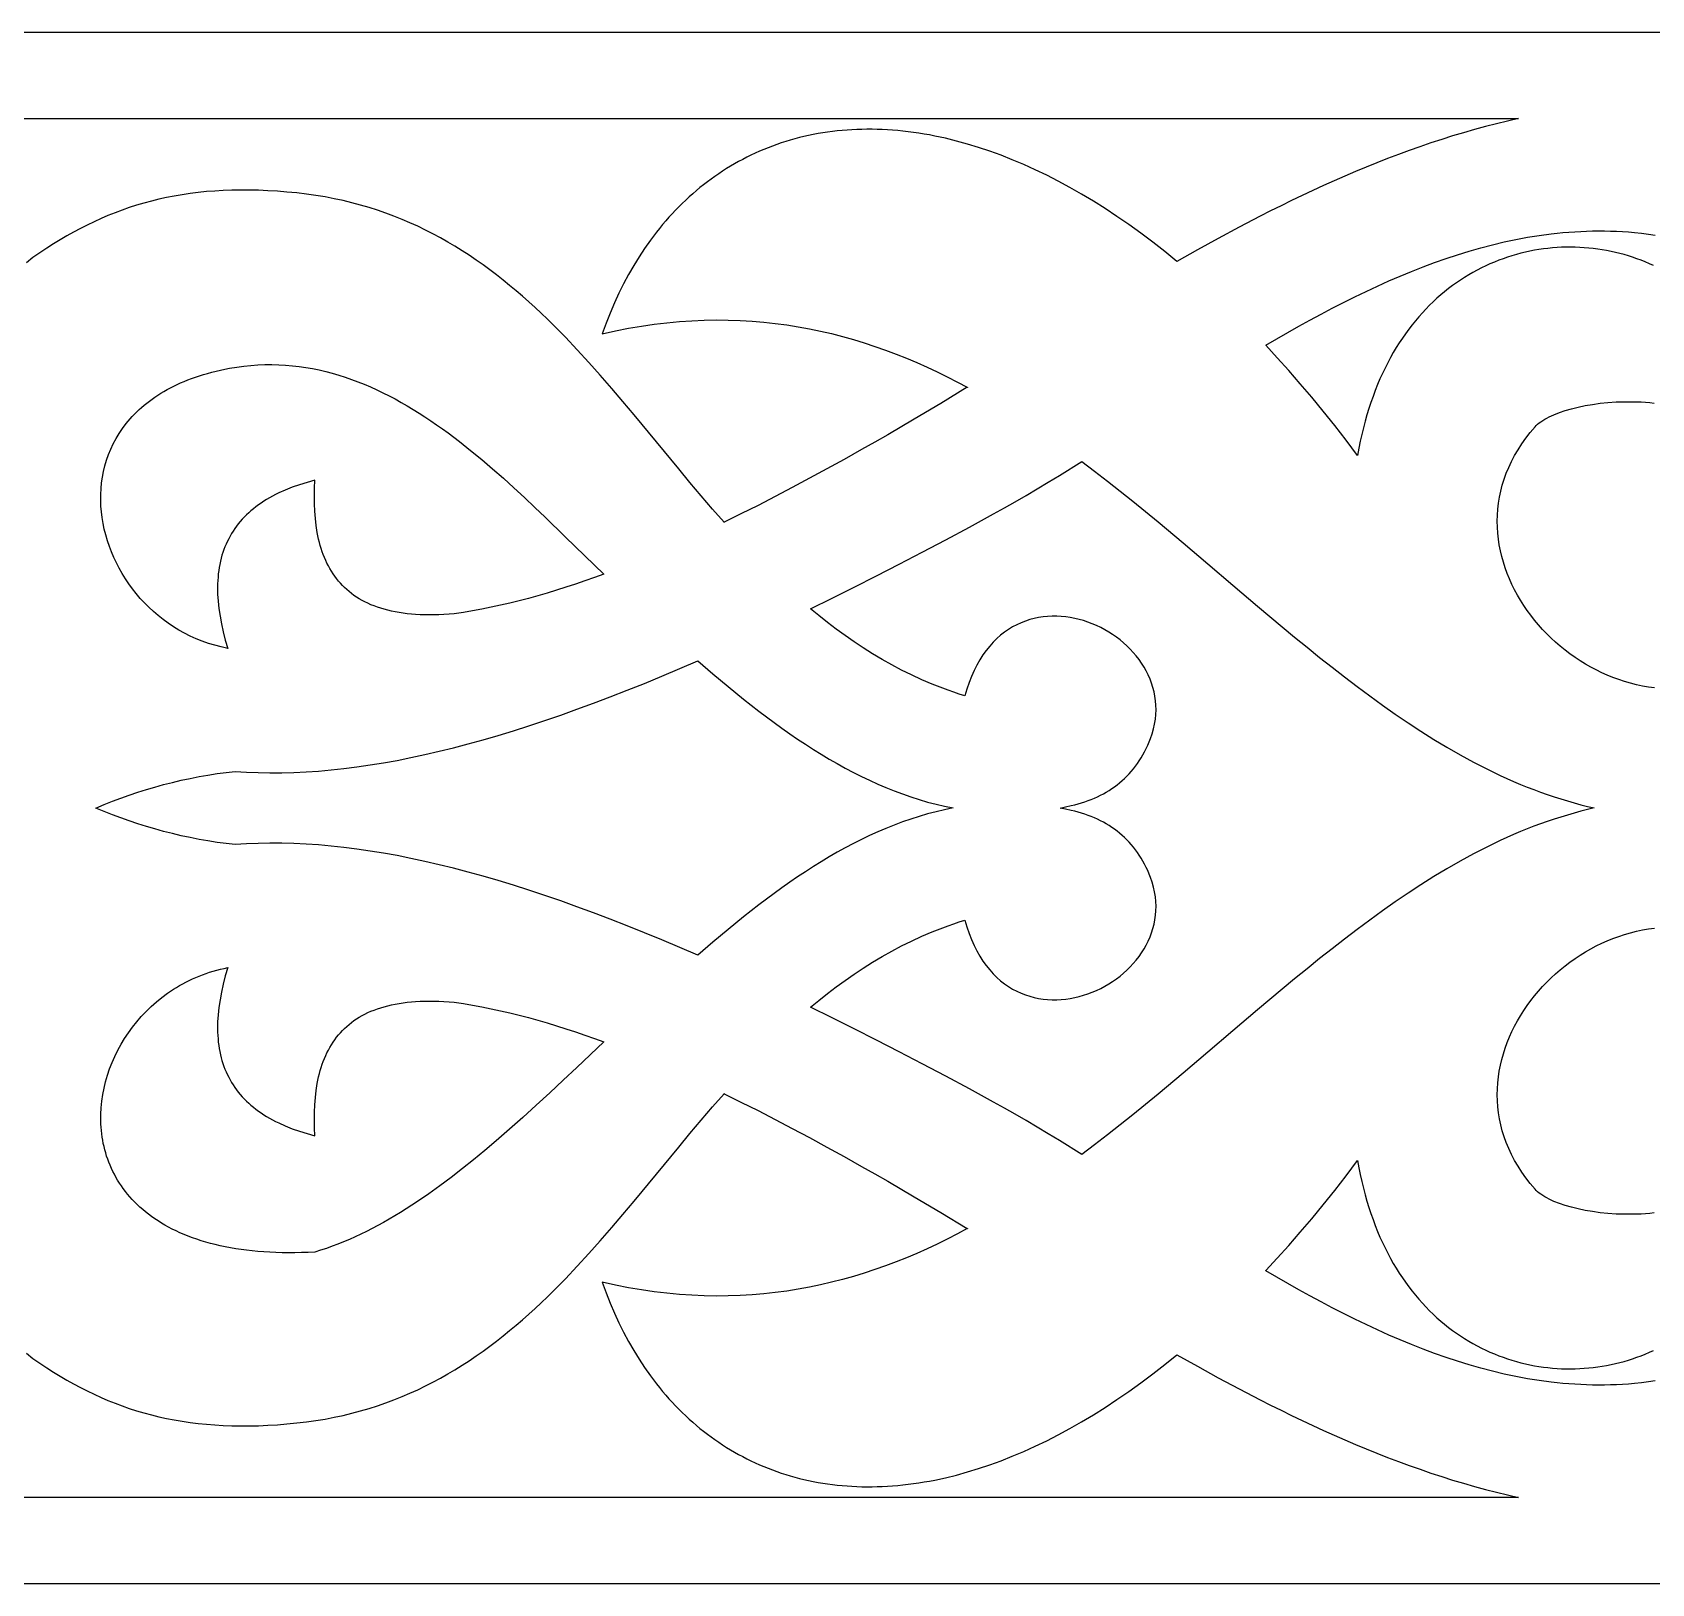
# Model space of a CAD drawing. Extents: x -370 to 370, y -45 to 45.
# Drawn here: x -276.1 to -182.1, y -45 to 45 of the extents above; entities that cross this region are included whole.
import ezdxf

# ---------------------------------------------------------------- set-up
doc = ezdxf.new("R2010")
doc.units = 0
doc.layers.add('LAYER_1', color=18, linetype='CONTINUOUS')

msp = doc.modelspace()

# ---------------------------------------------------------------- linework, layer by layer
at = {"layer": 'LAYER_1'}
for points in [[(-370, -45), (370, -45), (370, 45), (-370, 45)], [(-261.766, 25.717), (-261.369, 25.696), (-260.975, 25.663), (-260.583, 25.617), (-260.194, 25.561), (-259.807, 25.493), (-259.424, 25.415), (-259.043, 25.326), (-258.664, 25.227), (-258.288, 25.118), (-257.915, 24.999), (-257.544, 24.87), (-257.176, 24.733), (-256.811, 24.586), (-256.448, 24.431), (-256.087, 24.268), (-255.729, 24.096), (-255.373, 23.917), (-255.02, 23.73), (-254.669, 23.536), (-254.32, 23.335), (-253.974, 23.128), (-253.63, 22.914), (-253.289, 22.694), (-252.95, 22.468), (-252.613, 22.236), (-252.278, 22), (-251.946, 21.758), (-251.615, 21.512), (-251.287, 21.261), (-250.638, 20.747), (-249.997, 20.219), (-249.364, 19.678), (-248.74, 19.128), (-248.123, 18.57), (-247.515, 18.007), (-246.914, 17.44), (-246.32, 16.872), (-245.156, 15.742), (-244.019, 14.635), (-242.909, 13.569), (-243.461, 13.368), (-244.011, 13.175), (-244.561, 12.988), (-245.109, 12.809), (-245.655, 12.636), (-246.201, 12.471), (-246.745, 12.314), (-247.289, 12.164), (-247.831, 12.023), (-248.371, 11.889), (-248.911, 11.763), (-249.449, 11.646), (-249.986, 11.537), (-250.521, 11.437), (-251.056, 11.346), (-251.589, 11.263), (-251.892, 11.239), (-252.189, 11.221), (-252.478, 11.209), (-252.761, 11.201), (-253.037, 11.2), (-253.307, 11.204), (-253.57, 11.213), (-253.827, 11.227), (-254.077, 11.247), (-254.321, 11.271), (-254.559, 11.301), (-254.79, 11.337), (-255.015, 11.377), (-255.234, 11.422), (-255.447, 11.472), (-255.654, 11.527), (-255.855, 11.587), (-256.05, 11.652), (-256.239, 11.722), (-256.423, 11.796), (-256.601, 11.875), (-256.773, 11.958), (-256.939, 12.047), (-257.1, 12.139), (-257.256, 12.237), (-257.406, 12.338), (-257.551, 12.444), (-257.69, 12.555), (-257.824, 12.669), (-257.953, 12.788), (-258.077, 12.911), (-258.196, 13.039), (-258.31, 13.17), (-258.418, 13.306), (-258.522, 13.445), (-258.621, 13.588), (-258.716, 13.736), (-258.805, 13.887), (-258.89, 14.042), (-258.971, 14.201), (-259.047, 14.363), (-259.118, 14.529), (-259.185, 14.699), (-259.247, 14.872), (-259.306, 15.049), (-259.36, 15.229), (-259.409, 15.413), (-259.455, 15.6), (-259.534, 15.985), (-259.598, 16.382), (-259.646, 16.791), (-259.679, 17.213), (-259.698, 17.647), (-259.703, 18.092), (-259.694, 18.548), (-259.673, 19.015), (-260.13, 18.89), (-260.569, 18.754), (-260.988, 18.606), (-261.388, 18.447), (-261.768, 18.276), (-261.951, 18.186), (-262.129, 18.093), (-262.302, 17.997), (-262.471, 17.898), (-262.634, 17.797), (-262.793, 17.692), (-262.947, 17.585), (-263.096, 17.475), (-263.24, 17.362), (-263.38, 17.246), (-263.514, 17.127), (-263.644, 17.005), (-263.769, 16.88), (-263.889, 16.752), (-264.004, 16.622), (-264.115, 16.488), (-264.22, 16.352), (-264.321, 16.213), (-264.417, 16.07), (-264.508, 15.925), (-264.594, 15.777), (-264.675, 15.626), (-264.752, 15.473), (-264.824, 15.316), (-264.891, 15.156), (-264.953, 14.994), (-265.01, 14.828), (-265.062, 14.66), (-265.11, 14.489), (-265.152, 14.314), (-265.19, 14.137), (-265.223, 13.957), (-265.252, 13.774), (-265.275, 13.589), (-265.293, 13.4), (-265.307, 13.208), (-265.316, 13.014), (-265.32, 12.816), (-265.319, 12.616), (-265.314, 12.413), (-265.288, 11.998), (-265.243, 11.571), (-265.178, 11.133), (-265.095, 10.682), (-264.992, 10.221), (-264.869, 9.747), (-264.727, 9.262), (-265.111, 9.344), (-265.487, 9.44), (-265.854, 9.552), (-266.214, 9.679), (-266.565, 9.82), (-266.907, 9.974), (-267.24, 10.142), (-267.565, 10.323), (-267.879, 10.515), (-268.185, 10.72), (-268.48, 10.935), (-268.766, 11.161), (-269.041, 11.398), (-269.306, 11.644), (-269.561, 11.9), (-269.804, 12.164), (-270.037, 12.437), (-270.258, 12.717), (-270.468, 13.005), (-270.666, 13.299), (-270.852, 13.6), (-271.026, 13.906), (-271.188, 14.218), (-271.338, 14.535), (-271.474, 14.856), (-271.598, 15.181), (-271.709, 15.509), (-271.806, 15.84), (-271.89, 16.174), (-271.959, 16.509), (-272.015, 16.846), (-272.057, 17.183), (-272.084, 17.521), (-272.097, 17.859), (-272.095, 18.196), (-272.078, 18.533), (-272.045, 18.867), (-271.997, 19.2), (-271.933, 19.53), (-271.854, 19.857), (-271.758, 20.18), (-271.646, 20.5), (-271.518, 20.814), (-271.372, 21.124), (-271.21, 21.429), (-271.031, 21.727), (-270.834, 22.019), (-270.62, 22.304), (-270.388, 22.581), (-270.265, 22.717), (-270.138, 22.85), (-270.006, 22.982), (-269.869, 23.111), (-269.728, 23.238), (-269.582, 23.363), (-269.432, 23.486), (-269.277, 23.606), (-269.117, 23.723), (-268.953, 23.838), (-268.783, 23.951), (-268.609, 24.061), (-268.43, 24.168), (-268.247, 24.272), (-268.058, 24.373), (-267.865, 24.472), (-267.666, 24.567), (-267.463, 24.66), (-267.254, 24.749), (-267.041, 24.835), (-266.823, 24.918), (-266.599, 24.998), (-266.371, 25.074), (-266.137, 25.147), (-265.898, 25.216), (-265.654, 25.282), (-265.405, 25.345), (-265.151, 25.403), (-264.891, 25.458), (-264.626, 25.509), (-264.209, 25.579), (-263.795, 25.636), (-263.383, 25.678), (-262.975, 25.707), (-262.569, 25.723), (-262.166, 25.727)], [(-221.822, 24.406), (-221.823, 24.407), (-221.822, 24.408)], [(-215.185, 20.098), (-214.439, 19.535), (-213.696, 18.963), (-212.957, 18.382), (-212.221, 17.793), (-211.489, 17.198), (-210.76, 16.598), (-209.309, 15.385), (-207.866, 14.162), (-206.427, 12.937), (-204.991, 11.717), (-203.553, 10.51), (-202.833, 9.914), (-202.112, 9.324), (-201.39, 8.741), (-200.665, 8.167), (-199.938, 7.602), (-199.208, 7.046), (-198.476, 6.502), (-197.74, 5.97), (-197, 5.451), (-196.256, 4.946), (-195.508, 4.455), (-194.755, 3.981), (-193.997, 3.524), (-193.234, 3.084), (-192.85, 2.872), (-192.465, 2.664), (-192.078, 2.461), (-191.689, 2.263), (-191.299, 2.071), (-190.909, 1.886), (-190.519, 1.708), (-190.129, 1.536), (-189.738, 1.372), (-189.348, 1.214), (-188.958, 1.064), (-188.567, 0.919), (-188.177, 0.782), (-187.787, 0.651), (-187.398, 0.527), (-187.008, 0.409), (-186.619, 0.297), (-186.231, 0.192), (-185.843, 0.094), (-185.455, 0.002), (-185.843, -0.091), (-186.231, -0.19), (-186.619, -0.295), (-187.008, -0.407), (-187.398, -0.525), (-187.787, -0.649), (-188.177, -0.78), (-188.567, -0.918), (-188.958, -1.062), (-189.348, -1.213), (-189.738, -1.371), (-190.129, -1.536), (-190.519, -1.707), (-190.909, -1.885), (-191.299, -2.071), (-191.689, -2.263), (-192.078, -2.461), (-192.465, -2.664), (-192.85, -2.872), (-193.234, -3.084), (-193.997, -3.524), (-194.755, -3.981), (-195.508, -4.455), (-196.256, -4.946), (-197, -5.451), (-197.74, -5.97), (-198.476, -6.502), (-199.208, -7.046), (-199.938, -7.602), (-200.665, -8.167), (-201.39, -8.741), (-202.112, -9.324), (-202.833, -9.914), (-203.553, -10.51), (-204.991, -11.717), (-206.427, -12.937), (-207.866, -14.162), (-209.309, -15.385), (-210.76, -16.598), (-211.489, -17.198), (-212.221, -17.793), (-212.957, -18.382), (-213.696, -18.963), (-214.439, -19.535), (-215.185, -20.098), (-215.185, -20.099), (-215.186, -20.099), (-215.185, -20.098), (-216.481, -19.29), (-217.125, -18.896), (-217.766, -18.511), (-218.403, -18.133), (-219.038, -17.765), (-219.67, -17.407), (-220.299, -17.059), (-221.699, -16.301), (-223.078, -15.563), (-224.435, -14.847), (-225.772, -14.15), (-227.088, -13.474), (-228.384, -12.817), (-229.661, -12.181), (-230.917, -11.564), (-230.428, -11.16), (-229.932, -10.765), (-229.428, -10.38), (-228.914, -10.005), (-228.393, -9.642), (-227.862, -9.29), (-227.321, -8.95), (-226.77, -8.622), (-226.21, -8.307), (-225.638, -8.006), (-225.056, -7.718), (-224.462, -7.445), (-223.857, -7.186), (-223.55, -7.063), (-223.24, -6.943), (-222.926, -6.827), (-222.61, -6.715), (-222.29, -6.608), (-221.967, -6.504), (-221.849, -6.901), (-221.72, -7.279), (-221.579, -7.637), (-221.427, -7.975), (-221.266, -8.294), (-221.094, -8.595), (-220.914, -8.877), (-220.724, -9.14), (-220.526, -9.386), (-220.321, -9.615), (-220.108, -9.826), (-219.889, -10.02), (-219.663, -10.197), (-219.431, -10.358), (-219.194, -10.503), (-218.953, -10.631), (-218.706, -10.745), (-218.456, -10.843), (-218.203, -10.926), (-217.947, -10.995), (-217.688, -11.049), (-217.427, -11.089), (-217.165, -11.116), (-216.902, -11.129), (-216.639, -11.129), (-216.375, -11.116), (-216.112, -11.09), (-215.851, -11.052), (-215.59, -11.003), (-215.332, -10.941), (-215.076, -10.868), (-214.823, -10.784), (-214.573, -10.69), (-214.327, -10.585), (-214.086, -10.469), (-213.85, -10.344), (-213.619, -10.209), (-213.393, -10.065), (-213.175, -9.912), (-212.963, -9.75), (-212.758, -9.58), (-212.561, -9.402), (-212.373, -9.216), (-212.193, -9.022), (-212.023, -8.821), (-211.862, -8.614), (-211.712, -8.399), (-211.572, -8.179), (-211.444, -7.952), (-211.327, -7.72), (-211.223, -7.482), (-211.131, -7.239), (-211.052, -6.991), (-210.987, -6.739), (-210.936, -6.482), (-210.9, -6.221), (-210.879, -5.957), (-210.874, -5.69), (-210.884, -5.419), (-210.912, -5.145), (-210.956, -4.87), (-211.018, -4.592), (-211.098, -4.312), (-211.196, -4.03), (-211.276, -3.83), (-211.36, -3.635), (-211.449, -3.446), (-211.542, -3.263), (-211.639, -3.084), (-211.741, -2.911), (-211.847, -2.743), (-211.958, -2.581), (-212.072, -2.423), (-212.191, -2.271), (-212.314, -2.124), (-212.441, -1.982), (-212.573, -1.845), (-212.708, -1.713), (-212.847, -1.586), (-212.99, -1.464), (-213.138, -1.346), (-213.289, -1.234), (-213.444, -1.126), (-213.603, -1.023), (-213.765, -0.925), (-213.932, -0.831), (-214.102, -0.742), (-214.276, -0.657), (-214.453, -0.577), (-214.634, -0.501), (-214.819, -0.43), (-215.007, -0.363), (-215.199, -0.3), (-215.394, -0.242), (-215.593, -0.187), (-215.795, -0.138), (-216.12, -0.065), (-216.445, 0), (-216.12, 0.065), (-215.795, 0.138), (-215.593, 0.187), (-215.394, 0.241), (-215.199, 0.3), (-215.007, 0.362), (-214.819, 0.429), (-214.634, 0.501), (-214.453, 0.576), (-214.276, 0.656), (-214.102, 0.741), (-213.932, 0.83), (-213.765, 0.924), (-213.603, 1.023), (-213.444, 1.126), (-213.289, 1.234), (-213.138, 1.347), (-212.99, 1.464), (-212.847, 1.586), (-212.708, 1.714), (-212.573, 1.846), (-212.441, 1.983), (-212.314, 2.125), (-212.191, 2.272), (-212.072, 2.424), (-211.958, 2.582), (-211.847, 2.744), (-211.741, 2.912), (-211.639, 3.085), (-211.542, 3.263), (-211.449, 3.447), (-211.36, 3.636), (-211.276, 3.83), (-211.196, 4.03), (-211.098, 4.312), (-211.018, 4.592), (-210.956, 4.87), (-210.912, 5.145), (-210.884, 5.419), (-210.874, 5.69), (-210.879, 5.957), (-210.9, 6.221), (-210.936, 6.482), (-210.987, 6.739), (-211.052, 6.991), (-211.131, 7.239), (-211.223, 7.482), (-211.327, 7.72), (-211.444, 7.952), (-211.572, 8.179), (-211.712, 8.4), (-211.862, 8.614), (-212.023, 8.822), (-212.193, 9.023), (-212.373, 9.216), (-212.561, 9.402), (-212.758, 9.581), (-212.963, 9.751), (-213.175, 9.913), (-213.393, 10.066), (-213.619, 10.21), (-213.85, 10.345), (-214.086, 10.47), (-214.327, 10.585), (-214.573, 10.69), (-214.823, 10.785), (-215.076, 10.869), (-215.332, 10.942), (-215.59, 11.003), (-215.851, 11.053), (-216.112, 11.091), (-216.375, 11.116), (-216.639, 11.129), (-216.902, 11.129), (-217.165, 11.116), (-217.427, 11.09), (-217.688, 11.05), (-217.947, 10.995), (-218.203, 10.927), (-218.456, 10.843), (-218.706, 10.745), (-218.953, 10.632), (-219.194, 10.503), (-219.431, 10.358), (-219.663, 10.197), (-219.889, 10.02), (-220.108, 9.826), (-220.321, 9.615), (-220.526, 9.387), (-220.724, 9.141), (-220.914, 8.877), (-221.094, 8.595), (-221.266, 8.294), (-221.427, 7.975), (-221.579, 7.637), (-221.72, 7.279), (-221.849, 6.901), (-221.967, 6.504), (-222.29, 6.608), (-222.61, 6.715), (-222.926, 6.827), (-223.24, 6.943), (-223.55, 7.063), (-223.857, 7.186), (-224.462, 7.445), (-225.056, 7.718), (-225.638, 8.006), (-226.21, 8.307), (-226.77, 8.622), (-227.321, 8.95), (-227.862, 9.29), (-228.393, 9.642), (-228.914, 10.006), (-229.428, 10.38), (-229.932, 10.765), (-230.428, 11.16), (-230.917, 11.564), (-229.661, 12.181), (-228.384, 12.818), (-227.088, 13.474), (-225.772, 14.151), (-224.435, 14.848), (-223.078, 15.565), (-221.699, 16.302), (-220.299, 17.06), (-219.67, 17.407), (-219.038, 17.765), (-218.403, 18.133), (-217.766, 18.51), (-217.125, 18.896), (-216.481, 19.29), (-215.185, 20.098), (-215.186, 20.099), (-215.185, 20.099)], [(-242.909, 13.569), (-242.909, 13.569), (-242.909, 13.569)], [(-230.917, 11.564), (-230.917, 11.564), (-230.917, 11.564)], [(-236.583, 7.78), (-235.702, 7.04), (-235.26, 6.677), (-234.816, 6.32), (-234.371, 5.969), (-233.924, 5.623), (-233.476, 5.284), (-233.027, 4.952), (-232.575, 4.626), (-232.122, 4.308), (-231.667, 3.998), (-231.211, 3.696), (-230.753, 3.402), (-230.293, 3.117), (-229.831, 2.84), (-229.367, 2.573), (-228.901, 2.316), (-228.434, 2.069), (-227.964, 1.832), (-227.492, 1.606), (-227.018, 1.39), (-226.542, 1.186), (-226.064, 0.994), (-225.583, 0.814), (-225.1, 0.646), (-224.615, 0.49), (-224.127, 0.348), (-223.637, 0.219), (-223.145, 0.103), (-222.65, 0.002), (-223.145, -0.1), (-223.637, -0.216), (-224.127, -0.345), (-224.615, -0.488), (-225.1, -0.643), (-225.583, -0.811), (-226.064, -0.992), (-226.542, -1.184), (-227.018, -1.388), (-227.492, -1.604), (-227.964, -1.83), (-228.434, -2.067), (-228.901, -2.315), (-229.367, -2.572), (-229.831, -2.839), (-230.293, -3.115), (-230.753, -3.401), (-231.211, -3.695), (-231.667, -3.997), (-232.122, -4.308), (-232.575, -4.626), (-233.027, -4.951), (-233.476, -5.284), (-233.924, -5.623), (-234.371, -5.968), (-234.816, -6.32), (-235.26, -6.677), (-235.702, -7.04), (-236.583, -7.78), (-237.459, -8.538), (-237.461, -8.538), (-238.507, -8.086), (-239.537, -7.652), (-240.553, -7.234), (-241.553, -6.833), (-242.539, -6.448), (-243.511, -6.079), (-244.468, -5.727), (-245.41, -5.391), (-246.339, -5.072), (-247.255, -4.769), (-248.156, -4.482), (-249.044, -4.211), (-249.919, -3.957), (-250.781, -3.718), (-251.631, -3.496), (-252.467, -3.289), (-253.291, -3.099), (-254.103, -2.924), (-254.903, -2.765), (-255.691, -2.622), (-256.468, -2.495), (-257.233, -2.384), (-257.986, -2.288), (-258.729, -2.208), (-259.46, -2.143), (-260.181, -2.094), (-260.891, -2.06), (-261.591, -2.042), (-262.281, -2.039), (-262.961, -2.052), (-263.631, -2.079), (-264.291, -2.122), (-264.29, -2.121), (-264.821, -2.063), (-265.35, -1.993), (-265.875, -1.913), (-266.396, -1.821), (-266.914, -1.72), (-267.429, -1.609), (-267.94, -1.487), (-268.447, -1.356), (-268.951, -1.216), (-269.451, -1.067), (-269.947, -0.91), (-270.44, -0.744), (-270.929, -0.569), (-271.414, -0.387), (-271.895, -0.198), (-272.372, -0.001), (-271.895, 0.197), (-271.414, 0.387), (-270.929, 0.569), (-270.44, 0.743), (-269.947, 0.909), (-269.451, 1.067), (-268.951, 1.216), (-268.447, 1.356), (-267.94, 1.487), (-267.429, 1.609), (-266.914, 1.72), (-266.396, 1.821), (-265.875, 1.913), (-265.35, 1.993), (-264.821, 2.063), (-264.29, 2.121), (-264.293, 2.124), (-263.632, 2.08), (-262.962, 2.053), (-262.282, 2.04), (-261.593, 2.043), (-260.893, 2.061), (-260.182, 2.094), (-259.461, 2.143), (-258.73, 2.208), (-257.987, 2.288), (-257.234, 2.384), (-256.469, 2.495), (-255.692, 2.623), (-254.904, 2.765), (-254.104, 2.924), (-253.292, 3.099), (-252.468, 3.289), (-251.632, 3.496), (-250.782, 3.718), (-249.92, 3.956), (-249.045, 4.211), (-248.157, 4.481), (-247.255, 4.768), (-246.34, 5.071), (-245.411, 5.39), (-244.468, 5.726), (-243.511, 6.078), (-242.54, 6.446), (-241.554, 6.831), (-240.553, 7.232), (-239.538, 7.65), (-238.507, 8.084), (-237.461, 8.535), (-237.459, 8.535), (-237.459, 8.538)], [(-264.869, -9.747), (-264.992, -10.221), (-265.095, -10.682), (-265.178, -11.132), (-265.243, -11.57), (-265.288, -11.997), (-265.314, -12.412), (-265.319, -12.615), (-265.32, -12.816), (-265.316, -13.013), (-265.307, -13.207), (-265.293, -13.399), (-265.275, -13.588), (-265.252, -13.773), (-265.223, -13.956), (-265.19, -14.136), (-265.152, -14.313), (-265.11, -14.488), (-265.062, -14.659), (-265.01, -14.827), (-264.953, -14.993), (-264.891, -15.155), (-264.824, -15.315), (-264.752, -15.472), (-264.675, -15.625), (-264.594, -15.776), (-264.508, -15.924), (-264.417, -16.07), (-264.321, -16.212), (-264.22, -16.351), (-264.115, -16.488), (-264.004, -16.621), (-263.889, -16.752), (-263.769, -16.879), (-263.644, -17.004), (-263.514, -17.126), (-263.38, -17.245), (-263.24, -17.361), (-263.096, -17.474), (-262.947, -17.585), (-262.793, -17.692), (-262.634, -17.797), (-262.471, -17.898), (-262.302, -17.997), (-262.129, -18.093), (-261.951, -18.185), (-261.768, -18.275), (-261.388, -18.447), (-260.988, -18.606), (-260.569, -18.754), (-260.13, -18.89), (-259.673, -19.015), (-259.694, -18.548), (-259.703, -18.092), (-259.698, -17.647), (-259.679, -17.213), (-259.646, -16.792), (-259.598, -16.382), (-259.534, -15.985), (-259.455, -15.6), (-259.409, -15.413), (-259.36, -15.229), (-259.306, -15.049), (-259.247, -14.872), (-259.185, -14.699), (-259.118, -14.529), (-259.047, -14.363), (-258.971, -14.2), (-258.89, -14.042), (-258.805, -13.887), (-258.716, -13.735), (-258.621, -13.588), (-258.522, -13.445), (-258.418, -13.305), (-258.31, -13.17), (-258.196, -13.038), (-258.077, -12.911), (-257.953, -12.788), (-257.824, -12.669), (-257.69, -12.554), (-257.551, -12.444), (-257.406, -12.338), (-257.256, -12.236), (-257.1, -12.139), (-256.939, -12.046), (-256.773, -11.958), (-256.601, -11.874), (-256.423, -11.795), (-256.239, -11.721), (-256.05, -11.652), (-255.855, -11.587), (-255.654, -11.527), (-255.447, -11.472), (-255.234, -11.422), (-255.015, -11.376), (-254.79, -11.336), (-254.559, -11.301), (-254.321, -11.271), (-254.077, -11.246), (-253.827, -11.227), (-253.57, -11.212), (-253.307, -11.203), (-253.037, -11.2), (-252.761, -11.201), (-252.478, -11.208), (-252.189, -11.221), (-251.892, -11.239), (-251.589, -11.263), (-251.056, -11.346), (-250.521, -11.437), (-249.986, -11.537), (-249.449, -11.646), (-248.911, -11.763), (-248.371, -11.889), (-247.831, -12.023), (-247.289, -12.164), (-246.745, -12.314), (-246.201, -12.471), (-245.655, -12.636), (-245.109, -12.808), (-244.561, -12.987), (-244.011, -13.173), (-243.461, -13.367), (-242.909, -13.566), (-244.481, -15.055), (-245.264, -15.792), (-246.046, -16.521), (-246.827, -17.241), (-247.607, -17.948), (-248.387, -18.641), (-249.166, -19.318), (-249.816, -19.868), (-250.466, -20.404), (-251.116, -20.924), (-251.767, -21.429), (-252.418, -21.916), (-253.07, -22.383), (-253.724, -22.831), (-254.051, -23.048), (-254.378, -23.258), (-254.706, -23.463), (-255.034, -23.663), (-255.362, -23.856), (-255.691, -24.043), (-256.02, -24.224), (-256.35, -24.399), (-256.68, -24.567), (-257.01, -24.729), (-257.341, -24.884), (-257.672, -25.031), (-258.004, -25.172), (-258.337, -25.305), (-258.67, -25.431), (-259.003, -25.55), (-259.338, -25.66), (-259.673, -25.763), (-260.068, -25.782), (-260.457, -25.796), (-260.839, -25.803), (-261.213, -25.804), (-261.581, -25.8), (-261.941, -25.79), (-262.294, -25.775), (-262.641, -25.754), (-262.98, -25.727), (-263.313, -25.695), (-263.638, -25.659), (-263.957, -25.616), (-264.269, -25.569), (-264.575, -25.517), (-264.873, -25.46), (-265.165, -25.399), (-265.45, -25.332), (-265.729, -25.261), (-266.001, -25.186), (-266.267, -25.106), (-266.526, -25.021), (-266.779, -24.933), (-267.025, -24.84), (-267.265, -24.743), (-267.499, -24.642), (-267.727, -24.538), (-267.948, -24.429), (-268.163, -24.317), (-268.371, -24.201), (-268.574, -24.082), (-268.77, -23.959), (-268.961, -23.832), (-269.145, -23.703), (-269.324, -23.57), (-269.496, -23.434), (-269.663, -23.295), (-269.823, -23.153), (-269.978, -23.008), (-270.127, -22.861), (-270.27, -22.71), (-270.408, -22.557), (-270.54, -22.402), (-270.666, -22.244), (-270.787, -22.084), (-270.902, -21.922), (-271.011, -21.757), (-271.115, -21.591), (-271.214, -21.422), (-271.307, -21.252), (-271.394, -21.08), (-271.477, -20.906), (-271.554, -20.73), (-271.626, -20.553), (-271.692, -20.374), (-271.753, -20.194), (-271.81, -20.013), (-271.861, -19.83), (-271.907, -19.647), (-271.947, -19.462), (-271.983, -19.277), (-272.014, -19.09), (-272.04, -18.903), (-272.061, -18.716), (-272.078, -18.527), (-272.089, -18.338), (-272.096, -18.149), (-272.095, -17.77), (-272.075, -17.39), (-272.037, -17.01), (-271.981, -16.631), (-271.907, -16.253), (-271.815, -15.878), (-271.707, -15.505), (-271.581, -15.136), (-271.439, -14.772), (-271.281, -14.412), (-271.107, -14.059), (-270.917, -13.711), (-270.711, -13.371), (-270.491, -13.039), (-270.256, -12.715), (-270.006, -12.4), (-269.742, -12.096), (-269.464, -11.801), (-269.173, -11.519), (-268.868, -11.248), (-268.551, -10.99), (-268.22, -10.745), (-268.051, -10.628), (-267.878, -10.515), (-267.702, -10.405), (-267.523, -10.299), (-267.341, -10.197), (-267.157, -10.099), (-266.969, -10.005), (-266.779, -9.915), (-266.585, -9.829), (-266.389, -9.748), (-266.191, -9.671), (-265.989, -9.598), (-265.786, -9.53), (-265.579, -9.467), (-265.37, -9.409), (-265.158, -9.355), (-264.944, -9.306), (-264.727, -9.263)], [(-235.939, -16.574), (-235.94, -16.573), (-235.939, -16.573)], [(-221.822, -24.407), (-221.825, -24.406), (-221.822, -24.404)]]:
    msp.add_lwpolyline(points, close=True, dxfattribs=at)
for points in [[(-317.095, 40), (-189.85, 40), (-190.49, 39.855), (-191.129, 39.7), (-191.767, 39.536), (-192.403, 39.363), (-193.037, 39.181), (-193.671, 38.991), (-194.303, 38.792), (-194.933, 38.584), (-195.562, 38.369), (-196.19, 38.146), (-196.817, 37.915), (-197.442, 37.677), (-198.066, 37.432), (-198.688, 37.18), (-199.31, 36.921), (-199.93, 36.656), (-200.548, 36.385), (-201.165, 36.108), (-201.781, 35.824), (-202.396, 35.536), (-203.009, 35.241), (-203.621, 34.942), (-204.231, 34.638), (-204.841, 34.329), (-206.055, 33.698), (-207.264, 33.051), (-208.468, 32.39), (-209.667, 31.716), (-209.671, 31.716), (-210.369, 32.283), (-211.065, 32.826), (-211.759, 33.347), (-212.451, 33.845), (-213.14, 34.321), (-213.827, 34.774), (-214.512, 35.205), (-215.193, 35.614), (-215.872, 36.001), (-216.547, 36.367), (-217.219, 36.711), (-217.888, 37.033), (-218.552, 37.334), (-219.213, 37.613), (-219.869, 37.872), (-220.521, 38.11), (-221.169, 38.327), (-221.811, 38.523), (-222.449, 38.698), (-223.082, 38.853), (-223.709, 38.988), (-224.021, 39.048), (-224.331, 39.103), (-224.64, 39.153), (-224.948, 39.198), (-225.254, 39.237), (-225.558, 39.272), (-225.861, 39.302), (-226.162, 39.327), (-226.462, 39.348), (-226.76, 39.363), (-227.057, 39.373), (-227.352, 39.379), (-227.645, 39.38), (-227.937, 39.375), (-228.227, 39.367), (-228.515, 39.353), (-228.802, 39.334), (-229.087, 39.311), (-229.37, 39.283), (-229.651, 39.251), (-229.93, 39.213), (-230.207, 39.171), (-230.483, 39.125), (-230.757, 39.073), (-231.028, 39.017), (-231.298, 38.957), (-231.566, 38.892), (-231.831, 38.822), (-232.095, 38.747), (-232.357, 38.669), (-232.616, 38.585), (-232.874, 38.497), (-233.129, 38.405), (-233.382, 38.308), (-233.633, 38.206), (-233.882, 38.101), (-234.128, 37.99), (-234.373, 37.876), (-234.615, 37.757), (-234.855, 37.633), (-235.092, 37.506), (-235.327, 37.373), (-235.56, 37.237), (-235.79, 37.096), (-236.018, 36.951), (-236.244, 36.802), (-236.467, 36.648), (-236.687, 36.49), (-236.905, 36.328), (-237.121, 36.162), (-237.334, 35.991), (-237.544, 35.817), (-237.752, 35.638), (-237.957, 35.455), (-238.16, 35.268), (-238.36, 35.077), (-238.557, 34.881), (-238.752, 34.682), (-238.943, 34.479), (-239.132, 34.271), (-239.318, 34.06), (-239.502, 33.844), (-239.682, 33.625), (-239.86, 33.401), (-240.207, 32.943), (-240.542, 32.468), (-240.865, 31.978), (-241.176, 31.473), (-241.474, 30.952), (-241.761, 30.416), (-242.034, 29.866), (-242.295, 29.3), (-242.543, 28.719), (-242.777, 28.124), (-242.998, 27.515), (-242.233, 27.683), (-241.476, 27.831), (-240.726, 27.959), (-239.985, 28.066), (-239.25, 28.154), (-238.524, 28.222), (-237.804, 28.272), (-237.092, 28.303), (-236.387, 28.315), (-235.689, 28.31), (-234.997, 28.288), (-234.313, 28.248), (-233.635, 28.191), (-232.963, 28.118), (-232.297, 28.029), (-231.638, 27.925), (-230.985, 27.804), (-230.337, 27.669), (-229.696, 27.52), (-229.06, 27.356), (-228.429, 27.178), (-227.804, 26.986), (-227.185, 26.782), (-226.57, 26.564), (-225.96, 26.334), (-225.356, 26.092), (-224.756, 25.839), (-224.16, 25.573), (-223.569, 25.297), (-222.983, 25.01), (-222.4, 24.713), (-221.823, 24.407), (-223.369, 23.471), (-224.907, 22.553), (-226.437, 21.658), (-227.198, 21.221), (-227.957, 20.791), (-228.966, 20.227), (-229.972, 19.672), (-230.975, 19.127), (-231.975, 18.592), (-232.971, 18.068), (-233.964, 17.557), (-234.953, 17.058), (-235.939, 16.574), (-235.939, 16.574), (-235.94, 16.574), (-235.939, 16.574), (-236.606, 17.338), (-237.265, 18.111), (-237.919, 18.889), (-238.569, 19.672), (-239.861, 21.241), (-241.152, 22.805), (-241.801, 23.58), (-242.455, 24.347), (-243.114, 25.106), (-243.78, 25.854), (-244.454, 26.589), (-245.138, 27.31), (-245.484, 27.664), (-245.833, 28.014), (-246.185, 28.36), (-246.541, 28.7), (-246.9, 29.036), (-247.262, 29.367), (-247.629, 29.691), (-247.999, 30.011), (-248.374, 30.324), (-248.753, 30.631), (-249.137, 30.931), (-249.525, 31.225), (-249.919, 31.513), (-250.317, 31.792), (-250.721, 32.065), (-251.13, 32.33), (-251.545, 32.587), (-251.965, 32.837), (-252.392, 33.078), (-252.824, 33.31), (-253.263, 33.534), (-253.708, 33.748), (-254.161, 33.954), (-254.619, 34.15), (-255.085, 34.336), (-255.558, 34.513), (-256.039, 34.679), (-256.527, 34.835), (-257.023, 34.98), (-257.526, 35.115), (-258.038, 35.239), (-258.558, 35.351), (-259.086, 35.451), (-259.623, 35.54), (-260.169, 35.617), (-260.724, 35.682), (-261.292, 35.737), (-261.85, 35.781), (-262.397, 35.814), (-262.935, 35.837), (-263.463, 35.85), (-263.981, 35.852), (-264.491, 35.844), (-264.992, 35.826), (-265.484, 35.797), (-265.969, 35.759), (-266.446, 35.71), (-266.915, 35.652), (-267.377, 35.584), (-267.832, 35.505), (-268.281, 35.417), (-268.724, 35.32), (-269.161, 35.212), (-269.592, 35.096), (-270.018, 34.969), (-270.439, 34.833), (-270.856, 34.688), (-271.268, 34.533), (-271.677, 34.37), (-272.081, 34.197), (-272.483, 34.014), (-272.881, 33.823), (-273.276, 33.623), (-273.67, 33.414), (-274.061, 33.196), (-274.45, 32.969), (-274.838, 32.733), (-275.225, 32.489), (-275.635, 32.216), (-276.031, 31.932), (-276.413, 31.638)], [(-182.019, 31.474), (-182.255, 31.581), (-182.494, 31.682), (-182.736, 31.777), (-182.979, 31.868), (-183.225, 31.952), (-183.472, 32.031), (-183.722, 32.104), (-183.973, 32.172), (-184.226, 32.234), (-184.48, 32.291), (-184.736, 32.341), (-184.993, 32.386), (-185.251, 32.426), (-185.511, 32.459), (-185.771, 32.487), (-186.032, 32.509), (-186.294, 32.525), (-186.556, 32.535), (-186.819, 32.539), (-187.082, 32.537), (-187.346, 32.529), (-187.609, 32.515), (-187.873, 32.495), (-188.136, 32.469), (-188.4, 32.437), (-188.663, 32.399), (-188.925, 32.355), (-189.187, 32.304), (-189.449, 32.248), (-189.709, 32.185), (-189.969, 32.116), (-190.227, 32.04), (-190.485, 31.958), (-190.741, 31.87), (-190.996, 31.776), (-191.249, 31.675), (-191.501, 31.567), (-191.751, 31.453), (-191.999, 31.333), (-192.246, 31.206), (-192.49, 31.073), (-192.732, 30.933), (-192.972, 30.786), (-193.209, 30.633), (-193.444, 30.473), (-193.676, 30.306), (-193.906, 30.133), (-194.132, 29.953), (-194.356, 29.766), (-194.576, 29.573), (-194.794, 29.372), (-195.008, 29.165), (-195.218, 28.951), (-195.425, 28.729), (-195.629, 28.501), (-195.828, 28.266), (-196.024, 28.024), (-196.215, 27.775), (-196.403, 27.519), (-196.586, 27.256), (-196.765, 26.985), (-196.939, 26.708), (-197.109, 26.423), (-197.274, 26.131), (-197.434, 25.832), (-197.59, 25.526), (-197.74, 25.212), (-197.885, 24.891), (-198.025, 24.563), (-198.159, 24.228), (-198.288, 23.884), (-198.411, 23.534), (-198.529, 23.176), (-198.64, 22.811), (-198.746, 22.438), (-198.845, 22.057), (-198.939, 21.669), (-199.026, 21.274), (-199.106, 20.87), (-199.18, 20.459), (-199.844, 21.335), (-200.509, 22.188), (-201.175, 23.019), (-201.842, 23.827), (-202.509, 24.614), (-203.177, 25.379), (-203.844, 26.122), (-204.512, 26.844), (-204.512, 26.844), (-203.874, 27.219), (-203.233, 27.588), (-202.59, 27.951), (-201.945, 28.308), (-201.298, 28.658), (-200.648, 29), (-199.997, 29.334), (-199.344, 29.659), (-198.689, 29.975), (-198.032, 30.281), (-197.373, 30.577), (-196.712, 30.862), (-196.049, 31.135), (-195.384, 31.396), (-194.718, 31.645), (-194.05, 31.88), (-193.379, 32.102), (-192.707, 32.309), (-192.034, 32.501), (-191.358, 32.678), (-190.681, 32.839), (-190.002, 32.983), (-189.322, 33.111), (-188.639, 33.22), (-187.955, 33.311), (-187.613, 33.35), (-187.27, 33.384), (-186.927, 33.413), (-186.583, 33.437), (-186.239, 33.456), (-185.894, 33.47), (-185.549, 33.479), (-185.204, 33.483), (-184.858, 33.481), (-184.512, 33.475), (-184.165, 33.462), (-183.819, 33.445), (-183.471, 33.422), (-183.124, 33.393), (-182.715, 33.351), (-182.311, 33.299), (-181.91, 33.237)], [(-181.957, 6.971), (-182.309, 7.018), (-182.66, 7.078), (-183.008, 7.152), (-183.352, 7.238), (-183.694, 7.337), (-184.032, 7.447), (-184.366, 7.57), (-184.696, 7.704), (-185.021, 7.85), (-185.342, 8.007), (-185.657, 8.174), (-185.967, 8.351), (-186.271, 8.539), (-186.569, 8.736), (-186.86, 8.943), (-187.145, 9.159), (-187.422, 9.384), (-187.692, 9.617), (-187.954, 9.859), (-188.207, 10.108), (-188.453, 10.365), (-188.689, 10.629), (-188.917, 10.901), (-189.135, 11.179), (-189.343, 11.463), (-189.541, 11.754), (-189.729, 12.05), (-189.906, 12.352), (-190.072, 12.659), (-190.226, 12.971), (-190.369, 13.287), (-190.499, 13.608), (-190.618, 13.933), (-190.723, 14.261), (-190.816, 14.593), (-190.895, 14.927), (-190.96, 15.265), (-191.012, 15.605), (-191.049, 15.947), (-191.071, 16.29), (-191.078, 16.636), (-191.07, 16.982), (-191.047, 17.33), (-191.007, 17.678), (-190.951, 18.026), (-190.878, 18.375), (-190.789, 18.723), (-190.682, 19.07), (-190.557, 19.417), (-190.415, 19.762), (-190.254, 20.106), (-190.075, 20.448), (-189.876, 20.788), (-189.659, 21.125), (-189.422, 21.46), (-189.165, 21.791), (-188.887, 22.12), (-188.817, 22.194), (-188.737, 22.268), (-188.648, 22.341), (-188.55, 22.413), (-188.443, 22.484), (-188.328, 22.554), (-188.206, 22.623), (-188.075, 22.691), (-187.791, 22.82), (-187.478, 22.943), (-187.139, 23.058), (-186.776, 23.164), (-186.39, 23.26), (-185.983, 23.345), (-185.558, 23.419), (-185.116, 23.479), (-184.66, 23.526), (-184.19, 23.558), (-183.71, 23.574), (-183.221, 23.574), (-182.725, 23.556), (-182.475, 23.54), (-182.225, 23.519), (-181.973, 23.494)], [(-181.973, -23.494), (-182.225, -23.519), (-182.475, -23.54), (-182.725, -23.556), (-183.221, -23.574), (-183.71, -23.574), (-184.19, -23.558), (-184.66, -23.526), (-185.116, -23.48), (-185.558, -23.419), (-185.983, -23.346), (-186.39, -23.261), (-186.776, -23.165), (-187.139, -23.059), (-187.478, -22.944), (-187.791, -22.821), (-188.075, -22.691), (-188.206, -22.624), (-188.328, -22.555), (-188.443, -22.485), (-188.55, -22.414), (-188.648, -22.341), (-188.737, -22.268), (-188.817, -22.194), (-188.887, -22.12), (-189.165, -21.791), (-189.422, -21.46), (-189.659, -21.125), (-189.876, -20.788), (-190.075, -20.448), (-190.254, -20.106), (-190.415, -19.762), (-190.557, -19.416), (-190.682, -19.07), (-190.789, -18.722), (-190.878, -18.374), (-190.951, -18.026), (-191.007, -17.677), (-191.047, -17.329), (-191.07, -16.982), (-191.078, -16.635), (-191.071, -16.29), (-191.049, -15.946), (-191.012, -15.604), (-190.96, -15.264), (-190.895, -14.926), (-190.816, -14.592), (-190.723, -14.26), (-190.618, -13.932), (-190.499, -13.607), (-190.369, -13.286), (-190.226, -12.97), (-190.072, -12.658), (-189.906, -12.351), (-189.729, -12.049), (-189.541, -11.753), (-189.343, -11.463), (-189.135, -11.178), (-188.917, -10.9), (-188.689, -10.629), (-188.453, -10.364), (-188.207, -10.107), (-187.954, -9.858), (-187.692, -9.616), (-187.422, -9.383), (-187.145, -9.158), (-186.86, -8.943), (-186.569, -8.736), (-186.271, -8.539), (-185.967, -8.351), (-185.657, -8.173), (-185.342, -8.006), (-185.021, -7.85), (-184.696, -7.704), (-184.366, -7.57), (-184.032, -7.447), (-183.694, -7.336), (-183.352, -7.238), (-183.008, -7.152), (-182.66, -7.078), (-182.309, -7.018), (-181.957, -6.971)], [(-276.413, -31.638), (-276.031, -31.932), (-275.635, -32.216), (-275.225, -32.489), (-274.838, -32.733), (-274.45, -32.969), (-274.061, -33.196), (-273.67, -33.414), (-273.276, -33.623), (-272.881, -33.823), (-272.483, -34.014), (-272.081, -34.196), (-271.677, -34.369), (-271.268, -34.533), (-270.856, -34.687), (-270.439, -34.832), (-270.018, -34.968), (-269.592, -35.095), (-269.161, -35.212), (-268.724, -35.319), (-268.281, -35.416), (-267.832, -35.504), (-267.377, -35.583), (-266.915, -35.651), (-266.446, -35.709), (-265.969, -35.758), (-265.484, -35.796), (-264.992, -35.825), (-264.491, -35.843), (-263.981, -35.851), (-263.463, -35.848), (-262.935, -35.836), (-262.397, -35.813), (-261.85, -35.779), (-261.292, -35.735), (-260.724, -35.68), (-260.169, -35.616), (-259.623, -35.539), (-259.086, -35.45), (-258.558, -35.349), (-258.038, -35.237), (-257.526, -35.114), (-257.023, -34.979), (-256.527, -34.834), (-256.039, -34.678), (-255.558, -34.512), (-255.085, -34.335), (-254.619, -34.149), (-254.161, -33.953), (-253.708, -33.748), (-253.263, -33.533), (-252.824, -33.309), (-252.392, -33.077), (-251.965, -32.836), (-251.545, -32.587), (-251.13, -32.33), (-250.721, -32.065), (-250.317, -31.792), (-249.919, -31.512), (-249.525, -31.225), (-249.137, -30.931), (-248.753, -30.63), (-248.374, -30.323), (-247.999, -30.01), (-247.629, -29.691), (-247.262, -29.366), (-246.9, -29.036), (-246.541, -28.7), (-246.185, -28.36), (-245.833, -28.014), (-245.484, -27.664), (-245.138, -27.31), (-244.454, -26.589), (-243.78, -25.854), (-243.114, -25.106), (-242.455, -24.347), (-241.801, -23.579), (-241.152, -22.805), (-239.861, -21.241), (-238.569, -19.671), (-237.919, -18.889), (-237.265, -18.111), (-236.606, -17.338), (-235.939, -16.574), (-234.953, -17.058), (-233.964, -17.557), (-232.971, -18.068), (-231.975, -18.591), (-230.975, -19.126), (-229.972, -19.671), (-228.966, -20.226), (-227.957, -20.791), (-227.198, -21.221), (-226.437, -21.659), (-224.907, -22.554), (-223.369, -23.471), (-221.825, -24.406), (-222.4, -24.712), (-222.983, -25.009), (-223.569, -25.296), (-224.16, -25.572), (-224.756, -25.838), (-225.356, -26.091), (-225.96, -26.334), (-226.57, -26.564), (-227.185, -26.781), (-227.804, -26.986), (-228.429, -27.177), (-229.06, -27.355), (-229.696, -27.519), (-230.337, -27.669), (-230.985, -27.804), (-231.638, -27.924), (-232.297, -28.029), (-232.963, -28.118), (-233.635, -28.191), (-234.313, -28.248), (-234.997, -28.288), (-235.689, -28.31), (-236.387, -28.315), (-237.092, -28.303), (-237.804, -28.272), (-238.524, -28.222), (-239.25, -28.154), (-239.985, -28.066), (-240.726, -27.959), (-241.476, -27.831), (-242.233, -27.684), (-242.998, -27.515), (-242.777, -28.125), (-242.543, -28.72), (-242.295, -29.3), (-242.034, -29.866), (-241.761, -30.417), (-241.474, -30.953), (-241.176, -31.473), (-240.865, -31.979), (-240.542, -32.469), (-240.207, -32.943), (-239.86, -33.402), (-239.682, -33.625), (-239.502, -33.845), (-239.318, -34.06), (-239.132, -34.272), (-238.943, -34.479), (-238.752, -34.682), (-238.557, -34.882), (-238.36, -35.077), (-238.16, -35.268), (-237.957, -35.455), (-237.752, -35.638), (-237.544, -35.817), (-237.334, -35.992), (-237.121, -36.162), (-236.905, -36.329), (-236.687, -36.491), (-236.467, -36.648), (-236.244, -36.802), (-236.018, -36.951), (-235.79, -37.096), (-235.56, -37.237), (-235.327, -37.374), (-235.092, -37.506), (-234.855, -37.634), (-234.615, -37.757), (-234.373, -37.876), (-234.128, -37.991), (-233.882, -38.101), (-233.633, -38.207), (-233.382, -38.308), (-233.129, -38.405), (-232.874, -38.498), (-232.616, -38.585), (-232.357, -38.669), (-232.095, -38.748), (-231.831, -38.822), (-231.566, -38.892), (-231.298, -38.957), (-231.028, -39.018), (-230.757, -39.074), (-230.483, -39.125), (-230.207, -39.172), (-229.93, -39.214), (-229.651, -39.251), (-229.37, -39.284), (-229.087, -39.312), (-228.802, -39.335), (-228.515, -39.353), (-228.227, -39.367), (-227.937, -39.376), (-227.645, -39.38), (-227.352, -39.379), (-227.057, -39.374), (-226.76, -39.363), (-226.462, -39.348), (-226.162, -39.328), (-225.861, -39.303), (-225.558, -39.273), (-225.254, -39.238), (-224.948, -39.198), (-224.64, -39.153), (-224.331, -39.103), (-224.021, -39.048), (-223.709, -38.989), (-223.082, -38.854), (-222.449, -38.699), (-221.811, -38.523), (-221.169, -38.327), (-220.521, -38.11), (-219.869, -37.873), (-219.213, -37.614), (-218.552, -37.334), (-217.888, -37.033), (-217.219, -36.711), (-216.547, -36.367), (-215.872, -36.002), (-215.193, -35.615), (-214.512, -35.206), (-213.827, -34.775), (-213.14, -34.321), (-212.451, -33.846), (-211.759, -33.348), (-211.065, -32.827), (-210.369, -32.284), (-209.671, -31.717), (-209.667, -31.717), (-208.468, -32.391), (-207.264, -33.052), (-206.055, -33.699), (-204.84, -34.33), (-204.231, -34.639), (-203.62, -34.943), (-203.008, -35.242), (-202.395, -35.536), (-201.78, -35.825), (-201.164, -36.108), (-200.547, -36.385), (-199.928, -36.657), (-199.308, -36.922), (-198.687, -37.18), (-198.064, -37.432), (-197.441, -37.678), (-196.815, -37.916), (-196.189, -38.146), (-195.561, -38.369), (-194.931, -38.585), (-194.3, -38.792), (-193.668, -38.991), (-193.035, -39.181), (-192.4, -39.363), (-191.764, -39.536), (-191.127, -39.7), (-190.488, -39.855), (-189.848, -40), (-317.095, -40)], [(-181.91, -33.237), (-182.311, -33.299), (-182.715, -33.351), (-183.124, -33.393), (-183.471, -33.422), (-183.819, -33.445), (-184.165, -33.463), (-184.512, -33.475), (-184.858, -33.482), (-185.204, -33.483), (-185.549, -33.479), (-185.894, -33.471), (-186.239, -33.456), (-186.583, -33.437), (-186.927, -33.413), (-187.27, -33.384), (-187.613, -33.35), (-187.955, -33.312), (-188.639, -33.22), (-189.322, -33.111), (-190.002, -32.984), (-190.681, -32.839), (-191.358, -32.678), (-192.034, -32.501), (-192.707, -32.309), (-193.379, -32.102), (-194.05, -31.88), (-194.718, -31.645), (-195.384, -31.396), (-196.049, -31.135), (-196.712, -30.862), (-197.373, -30.577), (-198.032, -30.281), (-198.689, -29.975), (-199.344, -29.659), (-199.997, -29.334), (-200.648, -29), (-201.298, -28.658), (-201.945, -28.308), (-202.59, -27.952), (-203.233, -27.589), (-203.874, -27.22), (-204.512, -26.845), (-204.512, -26.843), (-203.844, -26.121), (-203.177, -25.378), (-202.509, -24.613), (-201.842, -23.827), (-201.175, -23.018), (-200.509, -22.187), (-199.844, -21.334), (-199.18, -20.458), (-199.106, -20.869), (-199.026, -21.272), (-198.939, -21.668), (-198.845, -22.056), (-198.746, -22.437), (-198.64, -22.81), (-198.529, -23.175), (-198.411, -23.533), (-198.288, -23.884), (-198.159, -24.227), (-198.025, -24.562), (-197.885, -24.891), (-197.74, -25.212), (-197.59, -25.525), (-197.434, -25.832), (-197.274, -26.131), (-197.109, -26.423), (-196.939, -26.707), (-196.765, -26.985), (-196.586, -27.255), (-196.403, -27.518), (-196.215, -27.774), (-196.024, -28.024), (-195.828, -28.266), (-195.629, -28.501), (-195.425, -28.729), (-195.218, -28.95), (-195.008, -29.164), (-194.794, -29.372), (-194.576, -29.572), (-194.356, -29.766), (-194.132, -29.953), (-193.906, -30.133), (-193.676, -30.306), (-193.444, -30.473), (-193.209, -30.632), (-192.972, -30.786), (-192.732, -30.932), (-192.49, -31.072), (-192.246, -31.206), (-191.999, -31.333), (-191.751, -31.453), (-191.501, -31.567), (-191.249, -31.674), (-190.996, -31.775), (-190.741, -31.87), (-190.485, -31.958), (-190.227, -32.04), (-189.969, -32.115), (-189.709, -32.185), (-189.449, -32.247), (-189.187, -32.304), (-188.925, -32.355), (-188.663, -32.399), (-188.4, -32.437), (-188.136, -32.469), (-187.873, -32.495), (-187.609, -32.515), (-187.346, -32.529), (-187.082, -32.537), (-186.819, -32.539), (-186.556, -32.534), (-186.294, -32.524), (-186.032, -32.508), (-185.771, -32.487), (-185.511, -32.459), (-185.251, -32.426), (-184.993, -32.386), (-184.736, -32.341), (-184.48, -32.291), (-184.226, -32.234), (-183.973, -32.172), (-183.722, -32.104), (-183.472, -32.031), (-183.225, -31.952), (-182.979, -31.867), (-182.736, -31.777), (-182.494, -31.682), (-182.255, -31.581), (-182.019, -31.474)]]:
    msp.add_lwpolyline(points, dxfattribs=at)

doc.saveas('drawing.dxf')
